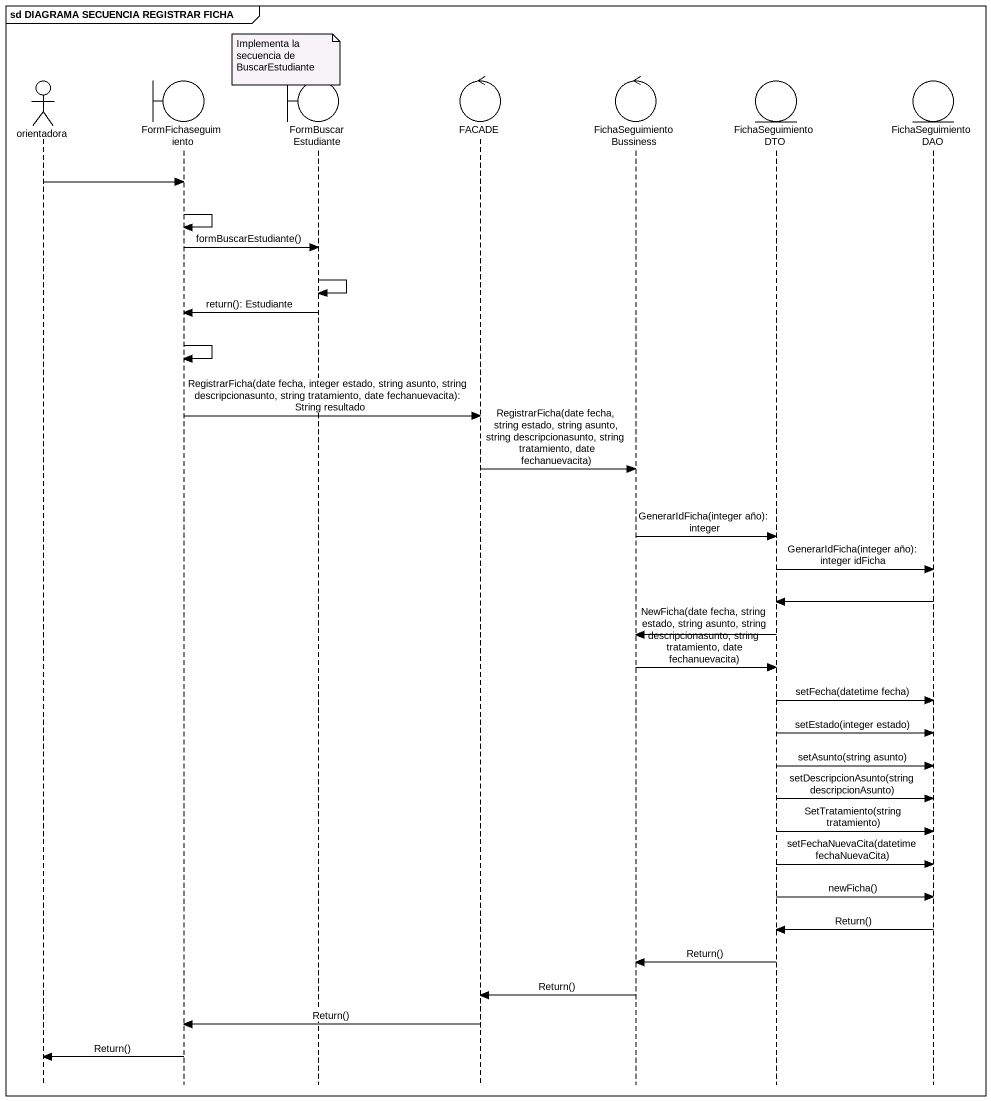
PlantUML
@startuml
mainframe sd DIAGRAMA SECUENCIA REGISTRAR FICHA
hide footbox
actor orientadora
boundary FormFichaseguimiento
boundary FormBuscarEstudiante
control FACADE
control FichaSeguimientoBussiness
entity FichaSeguimientoDTO
entity FichaSeguimientoDAO

note over FormBuscarEstudiante : Implementa la secuencia de BuscarEstudiante
orientadora -> FormFichaseguimiento
FormFichaseguimiento -> FormFichaseguimiento
FormFichaseguimiento -> FormBuscarEstudiante : formBuscarEstudiante()
FormBuscarEstudiante -> FormBuscarEstudiante
FormBuscarEstudiante -> FormFichaseguimiento : return(): Estudiante
FormFichaseguimiento -> FormFichaseguimiento
FormFichaseguimiento -> FACADE : RegistrarFicha(date fecha, integer estado, string asunto, string descripcionasunto, string tratamiento, date fechanuevacita): String resultado
FACADE -> FichaSeguimientoBussiness : RegistrarFicha(date fecha, string estado, string asunto, string descripcionasunto, string tratamiento, date fechanuevacita)
FichaSeguimientoBussiness -> FichaSeguimientoDTO : GenerarIdFicha(integer año): integer
FichaSeguimientoDTO -> FichaSeguimientoDAO : GenerarIdFicha(integer año): integer idFicha
FichaSeguimientoDAO -> FichaSeguimientoDTO
FichaSeguimientoDTO -> FichaSeguimientoBussiness
FichaSeguimientoBussiness -> FichaSeguimientoDTO : NewFicha(date fecha, string estado, string asunto, string descripcionasunto, string tratamiento, date fechanuevacita)
FichaSeguimientoDTO -> FichaSeguimientoDAO : setFecha(datetime fecha)
FichaSeguimientoDTO -> FichaSeguimientoDAO : setEstado(integer estado)
FichaSeguimientoDTO -> FichaSeguimientoDAO : setAsunto(string asunto)
FichaSeguimientoDTO -> FichaSeguimientoDAO : setDescripcionAsunto(string descripcionAsunto)
FichaSeguimientoDTO -> FichaSeguimientoDAO : SetTratamiento(string tratamiento)
FichaSeguimientoDTO -> FichaSeguimientoDAO : setFechaNuevaCita(datetime fechaNuevaCita)
FichaSeguimientoDTO -> FichaSeguimientoDAO : newFicha()
FichaSeguimientoDAO -> FichaSeguimientoDTO : Return()
FichaSeguimientoDTO -> FichaSeguimientoBussiness : Return()
FichaSeguimientoBussiness -> FACADE : Return()
FACADE -> FormFichaseguimiento : Return()
FormFichaseguimiento -> orientadora : Return()
@enduml
